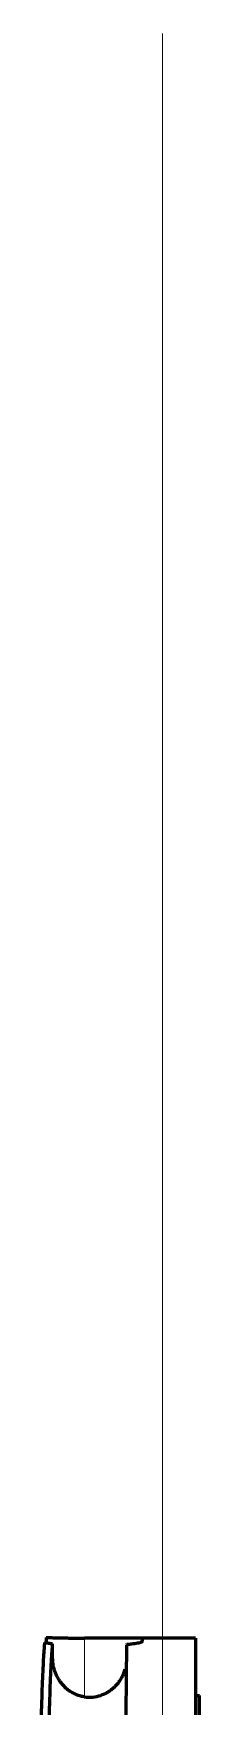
# Model space of a CAD drawing. Header units: millimetres. Extents: x 0 to 840, y 0 to 594.
# Drawn here: x 568.201 to 568.378, y 267.508 to 269.294 of the extents above; entities that cross this region are included whole.
import ezdxf

# ---------------------------------------------------------------- set-up
doc = ezdxf.new("R2010")
doc.units = ezdxf.units.MM
for name, pattern in [('K5LT_AXLED', [19.5, 15, -1.5, 1.5, -1.5]), ('K5LT_BASIC', [0]), ('K5LT_THIN', [0])]:
    doc.linetypes.add(name, pattern=pattern)
doc.layers.add('Системный слой', color=7, linetype='Continuous')

# ---------------------------------------------------------------- blocks, each defined once
blk = doc.blocks.new('U207')
at = {"layer": 'Системный слой', "color": 30, "linetype": 'K5LT_AXLED', "lineweight": 18, "true_color": 0xff8000}
for p, q in [((568.3383, 269.2935), (568.3383, 264.891)), ((568.3383, 267.6485), (568.3383, 263.246))]:
    blk.add_line(p, q, dxfattribs=at)

msp = doc.modelspace()

# ---------------------------------------------------------------- linework, layer by layer
at = {"layer": 'Системный слой', "color": 5, "linetype": 'K5LT_BASIC', "lineweight": 60, "true_color": 0x0000ff}
for p, q in [((568.21416, 267.58215), (568.21416, 267.57629)), ((568.22123, 267.56011), (568.22124, 267.57513)), ((568.3733, 267.58141), (568.25523, 267.58141)), ((568.29992, 267.5744), (568.27974, 265.65911)), ((568.3733, 267.58141), (568.31648, 267.58141)), ((568.31648, 267.58141), (568.31648, 267.57772)), ((568.3733, 267.58141), (568.3733, 264.95729)), ((568.3733, 267.52011), (568.37773, 267.52011)), ((568.37773, 267.34604), (568.37773, 267.52011))]:
    msp.add_line(p, q, dxfattribs=at)
at = {"layer": 'Системный слой', "color": 7, "linetype": 'K5LT_THIN', "lineweight": 18}
msp.add_line((568.25523, 267.58141), (568.25523, 267.51869), dxfattribs=at)
at = {"layer": 'Системный слой', "color": 5, "linetype": 'K5LT_BASIC', "lineweight": 60, "true_color": 0x0000ff}
msp.add_arc((568.26038, 267.55739), 0.03905, 262.43491, 288.45376, dxfattribs=at)
for points in [[(568.21268, 267.57683), (568.21227, 267.57328), (568.21144, 267.56269), (568.21019, 267.5365), (568.20895, 267.50022), (568.20771, 267.45414), (568.20646, 267.39863), (568.20522, 267.33412), (568.20398, 267.26113), (568.20315, 267.20721), (568.20273, 267.17904)], [(568.20273, 266.44936), (568.20318, 266.4905), (568.20406, 266.57224), (568.20538, 266.69214), (568.2067, 266.80823), (568.20802, 266.91947), (568.20934, 267.02486), (568.21067, 267.12345), (568.21199, 267.21435), (568.21331, 267.29675), (568.21463, 267.3699), (568.21595, 267.43314), (568.21728, 267.4859), (568.2186, 267.52772), (568.21992, 267.55821), (568.2208, 267.5708), (568.22124, 267.57513)], [(568.21416, 267.58215), (568.21394, 267.58215), (568.21448, 267.58213), (568.21715, 267.58203), (568.2201, 267.58193), (568.22369, 267.58183), (568.22775, 267.58172), (568.23226, 267.58163), (568.2371, 267.58154), (568.2423, 267.58147), (568.24745, 267.58143), (568.25368, 267.58141), (568.25547, 267.5814), (568.25523, 267.58141)], [(568.31648, 267.57772), (568.31652, 267.57762), (568.31637, 267.57736), (568.31547, 267.57686), (568.3139, 267.57637), (568.3117, 267.57588), (568.30883, 267.57541), (568.30562, 267.57497), (568.30111, 267.5745), (568.29975, 267.57438), (568.29992, 267.5744)], [(568.25523, 267.51869), (568.25554, 267.51859), (568.25405, 267.5188), (568.24861, 267.52008), (568.24435, 267.52188), (568.2402, 267.52422), (568.23654, 267.52695), (568.2333, 267.52998), (568.23051, 267.5332), (568.22815, 267.53655), (568.22622, 267.53987), (568.22454, 267.54347), (568.22327, 267.54694), (568.22232, 267.55036), (568.22168, 267.55366), (568.22131, 267.55691), (568.22123, 267.55905), (568.22123, 267.56011)]]:
    msp.add_open_spline(points, degree=3, dxfattribs=at)
for points, knots in [([(568.22124, 267.57513), (568.22086, 267.57518), (568.21992, 267.5753), (568.21844, 267.57553), (568.21742, 267.57569), (568.21632, 267.57589), (568.21525, 267.57611), (568.21434, 267.57633), (568.21367, 267.57651), (568.21312, 267.57668), (568.21283, 267.57678), (568.21268, 267.57683)], [0, 0, 0, 0, 3, 4, 5.1111111, 6.3333333, 7.6666667, 8.8888889, 10, 10.8333333, 12, 12, 12, 12]), ([(568.29825, 267.54785), (568.29785, 267.54646), (568.29693, 267.5438), (568.29514, 267.5399), (568.29294, 267.53615), (568.29044, 267.53274), (568.28792, 267.52994), (568.28578, 267.52793), (568.28398, 267.52644), (568.28242, 267.52527), (568.28092, 267.52427), (568.27955, 267.52343), (568.27826, 267.52272), (568.27699, 267.52208), (568.27575, 267.52151), (568.27463, 267.52104), (568.2738, 267.52073), (568.27325, 267.52053), (568.27289, 267.52041), (568.27277, 267.52037), (568.27273, 267.52036)], [0, 0, 0, 0, 2.482763, 4.7598246, 7.0798497, 9.3998747, 11.2924137, 12.7574665, 13.754218, 14.7101543, 15.5529382, 16.3233849, 16.9899726, 17.6250384, 18.2965771, 18.9659676, 19.5745547, 20.0658313, 20.521428, 21, 21, 21, 21])]:
    msp.add_open_spline(points, degree=3, knots=knots, dxfattribs=at)
at = {"layer": 'Системный слой', "color": 7, "linetype": 'K5LT_THIN', "lineweight": 18}
msp.add_open_spline([(568.22123, 267.56011), (568.22047, 267.55185), (568.21906, 267.52555), (568.21706, 267.4613), (568.21521, 267.38098), (568.2134, 267.28401), (568.21156, 267.16839), (568.20971, 267.03657), (568.20786, 266.89225), (568.20602, 266.73733), (568.20417, 266.57473), (568.20244, 266.41798), (568.20133, 266.31602), (568.20083, 266.27051)], degree=3, knots=[0, 0, 0, 0, 1.554267, 2.909861, 4.1199809, 5.3620794, 6.6418204, 7.9045386, 9.1720967, 10.4388848, 11.7065871, 12.9747349, 14, 14, 14, 14], dxfattribs=at)

# ---------------------------------------------------------------- block references
at = {"layer": 'Системный слой'}
msp.add_blockref('U207', (0, 0), dxfattribs=at)

doc.saveas('drawing.dxf')
